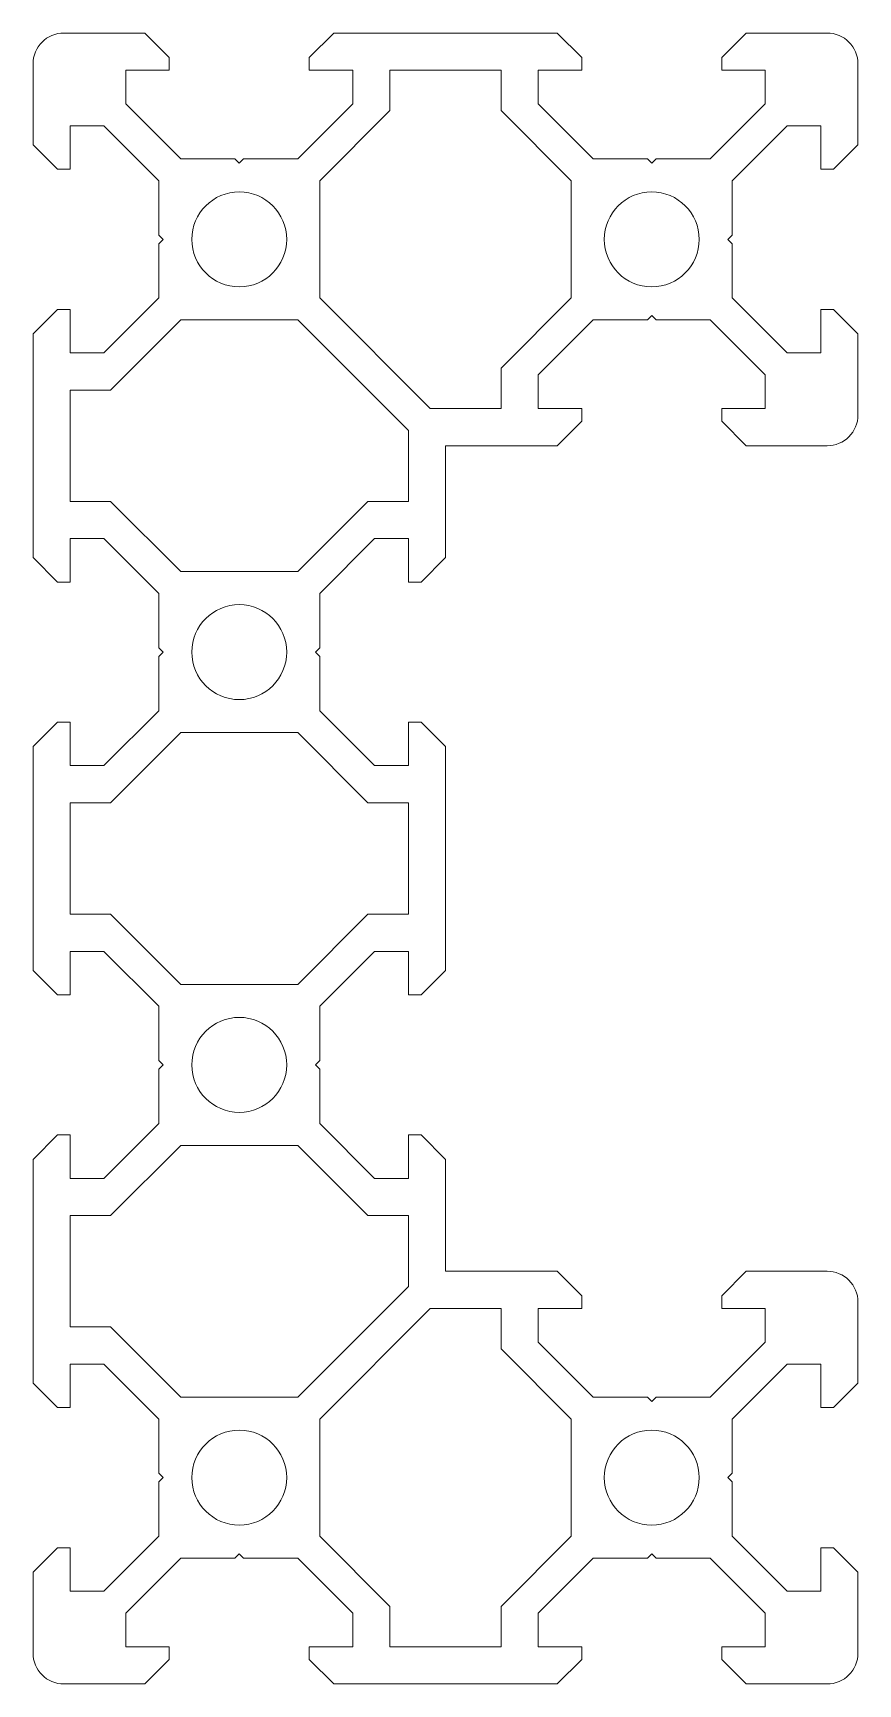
# Model space of a CAD drawing. Header units: millimetres. Extents: x -20 to 20, y -40 to 40.
import ezdxf

# ---------------------------------------------------------------- set-up
doc = ezdxf.new("R2010")
doc.units = ezdxf.units.MM

msp = doc.modelspace()

# ---------------------------------------------------------------- linework, layer by layer
at = {"color": 7, "linetype": 'Continuous', "lineweight": 15}
for p, q in [((-18.5, 40), (-14.58, 40)), ((-13.395, 38.815), (-14.58, 40)), ((-6.605, 38.815), (-5.42, 40)), ((-5.42, 40), (5.42, 40)), ((6.605, 38.815), (5.42, 40)), ((13.395, 38.815), (14.58, 40)), ((14.58, 40), (18.5, 40)), ((-20, 34.58), (-20, 38.5)), ((-13.395, 38.2), (-13.395, 38.815)), ((-6.605, 38.2), (-6.605, 38.815)), ((6.605, 38.2), (6.605, 38.815)), ((13.395, 38.2), (13.395, 38.815)), ((20, 38.5), (20, 34.58)), ((-15.5, 36.561), (-15.5, 38.2)), ((-15.5, 38.2), (-13.395, 38.2)), ((-4.5, 38.2), (-6.605, 38.2)), ((-4.5, 36.561), (-4.5, 38.2)), ((-2.7, 38.2), (-2.7, 36.239)), ((-2.7, 38.2), (2.7, 38.2)), ((2.7, 38.2), (2.7, 36.239)), ((4.5, 36.561), (4.5, 38.2)), ((4.5, 38.2), (6.605, 38.2)), ((15.5, 38.2), (13.395, 38.2)), ((15.5, 36.561), (15.5, 38.2)), ((-12.839, 33.9), (-15.5, 36.561)), ((-7.161, 33.9), (-4.5, 36.561)), ((-2.7, 36.239), (-6.1, 32.839)), ((2.7, 36.239), (6.1, 32.839)), ((7.161, 33.9), (4.5, 36.561)), ((12.839, 33.9), (15.5, 36.561)), ((-18.2, 35.5), (-18.2, 33.395)), ((-16.561, 35.5), (-18.2, 35.5)), ((-13.9, 32.839), (-16.561, 35.5)), ((13.9, 32.839), (16.561, 35.5)), ((16.561, 35.5), (18.2, 35.5)), ((18.2, 35.5), (18.2, 33.395)), ((-18.815, 33.395), (-20, 34.58)), ((18.815, 33.395), (20, 34.58)), ((-10.21, 33.9), (-12.839, 33.9)), ((-10, 33.69), (-10.21, 33.9)), ((-10, 33.69), (-9.79, 33.9)), ((-9.79, 33.9), (-7.161, 33.9)), ((9.79, 33.9), (7.161, 33.9)), ((10, 33.69), (9.79, 33.9)), ((10, 33.69), (10.21, 33.9)), ((10.21, 33.9), (12.839, 33.9)), ((-18.2, 33.395), (-18.815, 33.395)), ((-13.9, 30.21), (-13.9, 32.839)), ((-6.1, 32.839), (-6.1, 27.161)), ((6.1, 32.839), (6.1, 27.161)), ((13.9, 30.21), (13.9, 32.839)), ((18.2, 33.395), (18.815, 33.395)), ((-13.69, 30), (-13.9, 30.21)), ((-13.69, 30), (-13.9, 29.79)), ((-13.9, 29.79), (-13.9, 27.161)), ((13.69, 30), (13.9, 30.21)), ((13.69, 30), (13.9, 29.79)), ((13.9, 29.79), (13.9, 27.161)), ((-18.815, 26.605), (-20, 25.42)), ((-18.2, 26.605), (-18.815, 26.605)), ((-18.2, 24.5), (-18.2, 26.605)), ((-13.9, 27.161), (-16.561, 24.5)), ((-0.739, 21.8), (-6.1, 27.161)), ((2.7, 23.761), (6.1, 27.161)), ((13.9, 27.161), (16.561, 24.5)), ((18.2, 26.605), (18.815, 26.605)), ((18.2, 24.5), (18.2, 26.605)), ((18.815, 26.605), (20, 25.42)), ((-16.239, 22.7), (-12.839, 26.1)), ((-12.839, 26.1), (-7.161, 26.1)), ((-7.161, 26.1), (-1.8, 20.739)), ((7.161, 26.1), (4.5, 23.439)), ((9.79, 26.1), (7.161, 26.1)), ((10, 26.31), (9.79, 26.1)), ((10, 26.31), (10.21, 26.1)), ((10.21, 26.1), (12.839, 26.1)), ((12.839, 26.1), (15.5, 23.439)), ((-20, 14.58), (-20, 25.42)), ((20, 25.42), (20, 21.5)), ((-16.561, 24.5), (-18.2, 24.5)), ((16.561, 24.5), (18.2, 24.5)), ((2.7, 21.8), (2.7, 23.761)), ((4.5, 23.439), (4.5, 21.8)), ((15.5, 23.439), (15.5, 21.8)), ((-18.2, 17.3), (-18.2, 22.7)), ((-18.2, 22.7), (-16.239, 22.7)), ((2.7, 21.8), (-0.739, 21.8)), ((4.5, 21.8), (6.605, 21.8)), ((6.605, 21.8), (6.605, 21.185)), ((15.5, 21.8), (13.395, 21.8)), ((13.395, 21.8), (13.395, 21.185)), ((6.605, 21.185), (5.42, 20)), ((13.395, 21.185), (14.58, 20)), ((-1.8, 17.3), (-1.8, 20.739)), ((0, 20), (0, 14.58)), ((5.42, 20), (0, 20)), ((18.5, 20), (14.58, 20)), ((-18.2, 17.3), (-16.239, 17.3)), ((-16.239, 17.3), (-12.839, 13.9)), ((-3.761, 17.3), (-7.161, 13.9)), ((-1.8, 17.3), (-3.761, 17.3)), ((-18.2, 15.5), (-18.2, 13.395)), ((-16.561, 15.5), (-18.2, 15.5)), ((-13.9, 12.839), (-16.561, 15.5)), ((-6.1, 12.839), (-3.439, 15.5)), ((-3.439, 15.5), (-1.8, 15.5)), ((-1.8, 15.5), (-1.8, 13.395)), ((-18.815, 13.395), (-20, 14.58)), ((-1.185, 13.395), (0, 14.58)), ((-12.839, 13.9), (-7.161, 13.9)), ((-18.2, 13.395), (-18.815, 13.395)), ((-13.9, 10.21), (-13.9, 12.839)), ((-6.1, 10.21), (-6.1, 12.839)), ((-1.8, 13.395), (-1.185, 13.395)), ((-13.69, 10), (-13.9, 10.21)), ((-13.69, 10), (-13.9, 9.79)), ((-13.9, 9.79), (-13.9, 7.161)), ((-6.31, 10), (-6.1, 10.21)), ((-6.31, 10), (-6.1, 9.79)), ((-6.1, 9.79), (-6.1, 7.161)), ((-18.815, 6.605), (-20, 5.42)), ((-18.2, 6.605), (-18.815, 6.605)), ((-18.2, 4.5), (-18.2, 6.605)), ((-13.9, 7.161), (-16.561, 4.5)), ((-6.1, 7.161), (-3.439, 4.5)), ((-1.8, 6.605), (-1.185, 6.605)), ((-1.8, 4.5), (-1.8, 6.605)), ((-1.185, 6.605), (0, 5.42)), ((-16.239, 2.7), (-12.839, 6.1)), ((-12.839, 6.1), (-7.161, 6.1)), ((-3.761, 2.7), (-7.161, 6.1)), ((-20, -5.42), (-20, 5.42)), ((0, 5.42), (0, -5.42)), ((-16.561, 4.5), (-18.2, 4.5)), ((-3.439, 4.5), (-1.8, 4.5)), ((-18.2, -2.7), (-18.2, 2.7)), ((-18.2, 2.7), (-16.239, 2.7)), ((-1.8, 2.7), (-3.761, 2.7)), ((-1.8, -2.7), (-1.8, 2.7)), ((-18.2, -2.7), (-16.239, -2.7)), ((-16.239, -2.7), (-12.839, -6.1)), ((-3.761, -2.7), (-7.161, -6.1)), ((-1.8, -2.7), (-3.761, -2.7)), ((-18.2, -4.5), (-18.2, -6.605)), ((-16.561, -4.5), (-18.2, -4.5)), ((-13.9, -7.161), (-16.561, -4.5)), ((-6.1, -7.161), (-3.439, -4.5)), ((-3.439, -4.5), (-1.8, -4.5)), ((-1.8, -4.5), (-1.8, -6.605)), ((-18.815, -6.605), (-20, -5.42)), ((-1.185, -6.605), (0, -5.42)), ((-12.839, -6.1), (-7.161, -6.1)), ((-18.2, -6.605), (-18.815, -6.605)), ((-13.9, -9.79), (-13.9, -7.161)), ((-6.1, -9.79), (-6.1, -7.161)), ((-1.8, -6.605), (-1.185, -6.605)), ((-13.69, -10), (-13.9, -9.79)), ((-13.69, -10), (-13.9, -10.21)), ((-13.9, -10.21), (-13.9, -12.839)), ((-6.31, -10), (-6.1, -9.79)), ((-6.31, -10), (-6.1, -10.21)), ((-6.1, -10.21), (-6.1, -12.839)), ((-18.815, -13.395), (-20, -14.58)), ((-18.2, -13.395), (-18.815, -13.395)), ((-18.2, -15.5), (-18.2, -13.395)), ((-13.9, -12.839), (-16.561, -15.5)), ((-6.1, -12.839), (-3.439, -15.5)), ((-1.8, -13.395), (-1.185, -13.395)), ((-1.8, -15.5), (-1.8, -13.395)), ((-1.185, -13.395), (0, -14.58)), ((-16.239, -17.3), (-12.839, -13.9)), ((-12.839, -13.9), (-7.161, -13.9)), ((-3.761, -17.3), (-7.161, -13.9)), ((-20, -25.42), (-20, -14.58)), ((0, -14.58), (0, -20)), ((-16.561, -15.5), (-18.2, -15.5)), ((-3.439, -15.5), (-1.8, -15.5)), ((-18.2, -22.7), (-18.2, -17.3)), ((-18.2, -17.3), (-16.239, -17.3)), ((-1.8, -17.3), (-3.761, -17.3)), ((-1.8, -17.3), (-1.8, -20.739)), ((5.42, -20), (0, -20)), ((6.605, -21.185), (5.42, -20)), ((13.395, -21.185), (14.58, -20)), ((18.5, -20), (14.58, -20)), ((-1.8, -20.739), (-7.161, -26.1)), ((6.605, -21.8), (6.605, -21.185)), ((13.395, -21.8), (13.395, -21.185)), ((20, -25.42), (20, -21.5)), ((-6.1, -27.161), (-0.739, -21.8)), ((2.7, -21.8), (-0.739, -21.8)), ((2.7, -21.8), (2.7, -23.761)), ((4.5, -23.439), (4.5, -21.8)), ((4.5, -21.8), (6.605, -21.8)), ((15.5, -21.8), (13.395, -21.8)), ((15.5, -23.439), (15.5, -21.8)), ((-18.2, -22.7), (-16.239, -22.7)), ((-16.239, -22.7), (-12.839, -26.1)), ((2.7, -23.761), (6.1, -27.161)), ((7.161, -26.1), (4.5, -23.439)), ((12.839, -26.1), (15.5, -23.439)), ((-18.2, -24.5), (-18.2, -26.605)), ((-16.561, -24.5), (-18.2, -24.5)), ((-13.9, -27.161), (-16.561, -24.5)), ((13.9, -27.161), (16.561, -24.5)), ((16.561, -24.5), (18.2, -24.5)), ((18.2, -24.5), (18.2, -26.605)), ((-18.815, -26.605), (-20, -25.42)), ((18.815, -26.605), (20, -25.42)), ((-12.839, -26.1), (-7.161, -26.1)), ((9.79, -26.1), (7.161, -26.1)), ((10, -26.31), (9.79, -26.1)), ((10, -26.31), (10.21, -26.1)), ((10.21, -26.1), (12.839, -26.1)), ((-18.2, -26.605), (-18.815, -26.605)), ((-13.9, -29.79), (-13.9, -27.161)), ((-6.1, -32.839), (-6.1, -27.161)), ((6.1, -32.839), (6.1, -27.161)), ((13.9, -29.79), (13.9, -27.161)), ((18.2, -26.605), (18.815, -26.605)), ((-13.69, -30), (-13.9, -29.79)), ((-13.69, -30), (-13.9, -30.21)), ((-13.9, -30.21), (-13.9, -32.839)), ((13.69, -30), (13.9, -29.79)), ((13.69, -30), (13.9, -30.21)), ((13.9, -30.21), (13.9, -32.839)), ((-18.815, -33.395), (-20, -34.58)), ((-18.2, -33.395), (-18.815, -33.395)), ((-18.2, -35.5), (-18.2, -33.395)), ((-13.9, -32.839), (-16.561, -35.5)), ((-2.7, -36.239), (-6.1, -32.839)), ((2.7, -36.239), (6.1, -32.839)), ((13.9, -32.839), (16.561, -35.5)), ((18.2, -33.395), (18.815, -33.395)), ((18.2, -35.5), (18.2, -33.395)), ((18.815, -33.395), (20, -34.58)), ((-12.839, -33.9), (-15.5, -36.561)), ((-10.21, -33.9), (-12.839, -33.9)), ((-10, -33.69), (-10.21, -33.9)), ((-10, -33.69), (-9.79, -33.9)), ((-9.79, -33.9), (-7.161, -33.9)), ((-7.161, -33.9), (-4.5, -36.561)), ((7.161, -33.9), (4.5, -36.561)), ((9.79, -33.9), (7.161, -33.9)), ((10, -33.69), (9.79, -33.9)), ((10, -33.69), (10.21, -33.9)), ((10.21, -33.9), (12.839, -33.9)), ((12.839, -33.9), (15.5, -36.561)), ((-20, -38.5), (-20, -34.58)), ((20, -38.5), (20, -34.58)), ((-16.561, -35.5), (-18.2, -35.5)), ((16.561, -35.5), (18.2, -35.5)), ((-15.5, -36.561), (-15.5, -38.2)), ((-4.5, -36.561), (-4.5, -38.2)), ((-2.7, -38.2), (-2.7, -36.239)), ((2.7, -38.2), (2.7, -36.239)), ((4.5, -36.561), (4.5, -38.2)), ((15.5, -36.561), (15.5, -38.2)), ((-15.5, -38.2), (-13.395, -38.2)), ((-13.395, -38.2), (-13.395, -38.815)), ((-4.5, -38.2), (-6.605, -38.2)), ((-6.605, -38.2), (-6.605, -38.815)), ((2.7, -38.2), (-2.7, -38.2)), ((4.5, -38.2), (6.605, -38.2)), ((6.605, -38.2), (6.605, -38.815)), ((15.5, -38.2), (13.395, -38.2)), ((13.395, -38.2), (13.395, -38.815)), ((-13.395, -38.815), (-14.58, -40)), ((-6.605, -38.815), (-5.42, -40)), ((6.605, -38.815), (5.42, -40)), ((13.395, -38.815), (14.58, -40)), ((-18.5, -40), (-14.58, -40)), ((-5.42, -40), (5.42, -40)), ((14.58, -40), (18.5, -40))]:
    msp.add_line(p, q, dxfattribs=at)
for centre in [(-10, 30), (10, 30), (-10, 10), (-10, -10), (-10, -30), (10, -30)]:
    msp.add_circle(centre, 2.3, dxfattribs=at)
for centre, start, end in [((-18.5, 38.5), 90, 180), ((18.5, 38.5), 0, 90), ((18.5, 21.5), 270, 0), ((18.5, -21.5), 0, 90), ((-18.5, -38.5), 180, 270), ((18.5, -38.5), 270, 0)]:
    msp.add_arc(centre, 1.5, start, end, dxfattribs=at)

doc.saveas('drawing.dxf')
